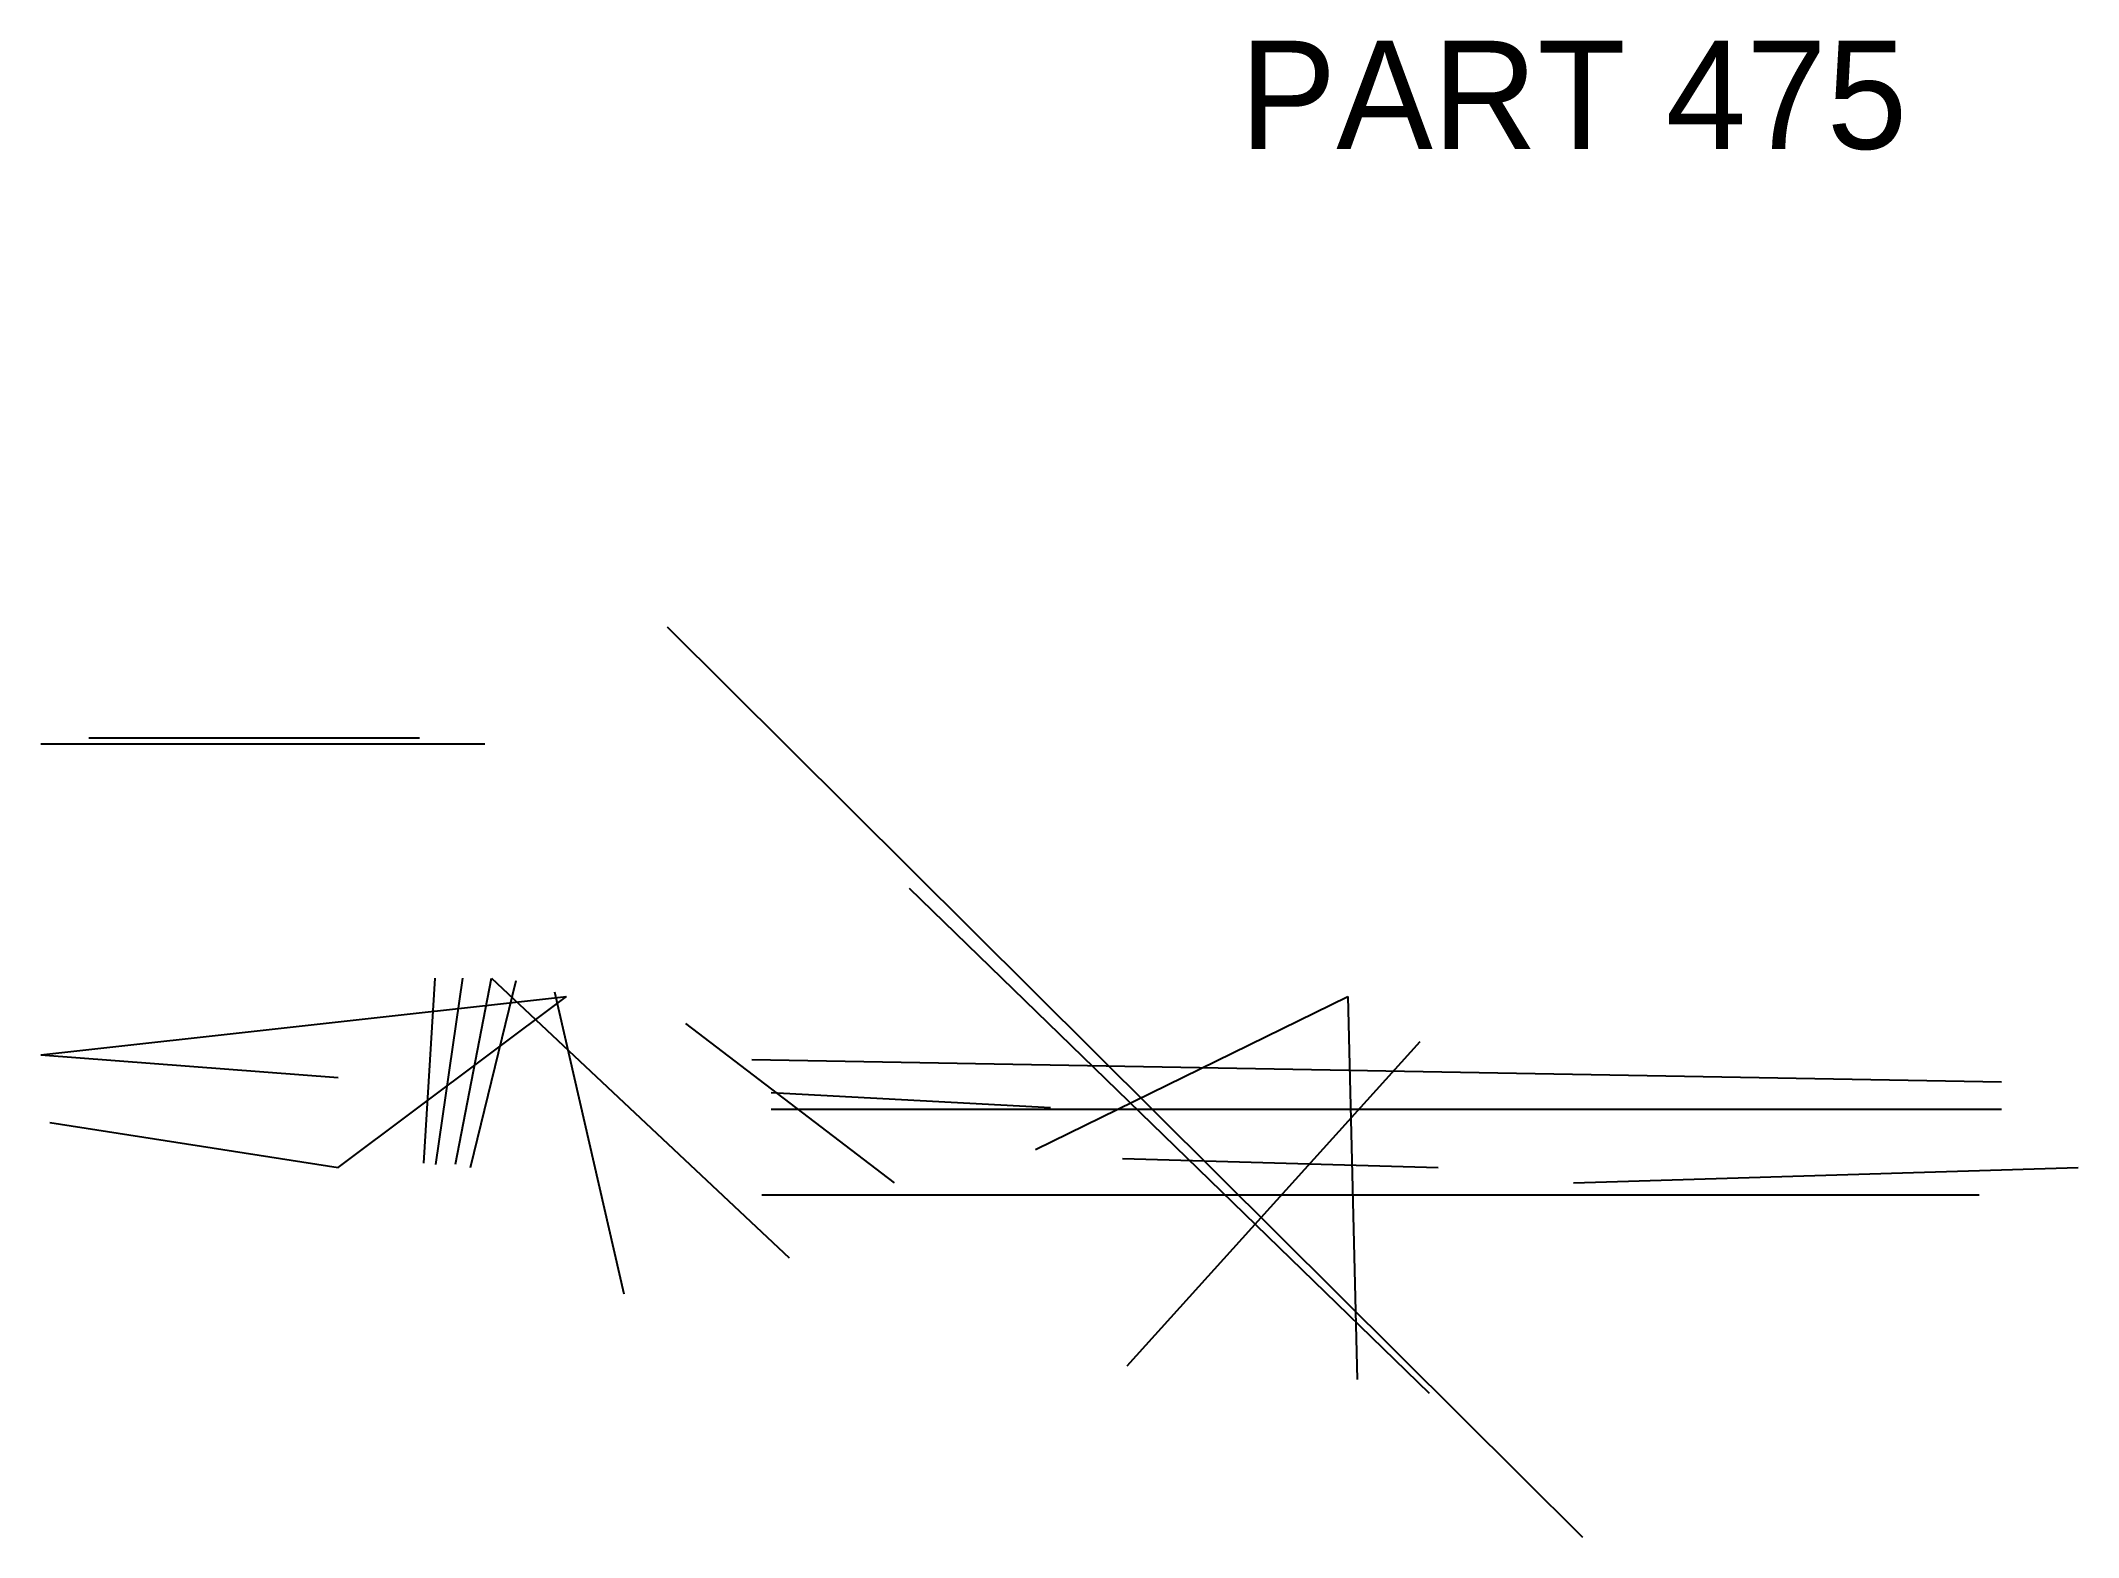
# Model space of a CAD drawing. Header units: millimetres. Extents: x 1 to 227, y 448 to 614.
import ezdxf

# ---------------------------------------------------------------- set-up
doc = ezdxf.new("R2010")
doc.units = ezdxf.units.MM
doc.layers.add('ANNOTATIONS', color=3, linetype='Continuous')
doc.layers.add('GEOMETRY', color=7, linetype='Continuous')

msp = doc.modelspace()

# ---------------------------------------------------------------- linework, layer by layer
at = {"layer": 'GEOMETRY'}
for p, q in [((70.5, 549), (172, 448)), ((1, 536), (50.25, 536)), ((6.33, 536.67), (43, 536.67)), ((97.33, 520), (155, 464)), ((43.5, 489.5), (44.75, 510)), ((44.83, 489.33), (47.8, 510)), ((47, 489.4), (51, 510)), ((48.67, 489), (53.75, 509.75)), ((51, 510), (84, 479)), ((58, 508.5), (65.67, 475)), ((1, 501.5), (59.33, 508)), ((34, 489), (59.33, 508)), ((111.33, 491), (146, 508)), ((146, 508), (147, 465.5)), ((72.5, 505), (95.67, 487.33)), ((121.5, 467), (154, 503)), ((1, 501.5), (34, 499)), ((79.86, 501), (218.5, 498.5)), ((82, 497.33), (113, 495.67)), ((82, 495.5), (218.5, 495.5)), ((2, 494), (34, 489)), ((121, 490), (156, 489)), ((171, 487.33), (227, 489)), ((81, 486), (216, 486))]:
    msp.add_line(p, q, dxfattribs=at)

# ---------------------------------------------------------------- texts
at = {"layer": 'ANNOTATIONS'}
msp.add_text('PART 475', height=12, dxfattribs=at).set_placement((134, 602))

doc.saveas('drawing.dxf')
